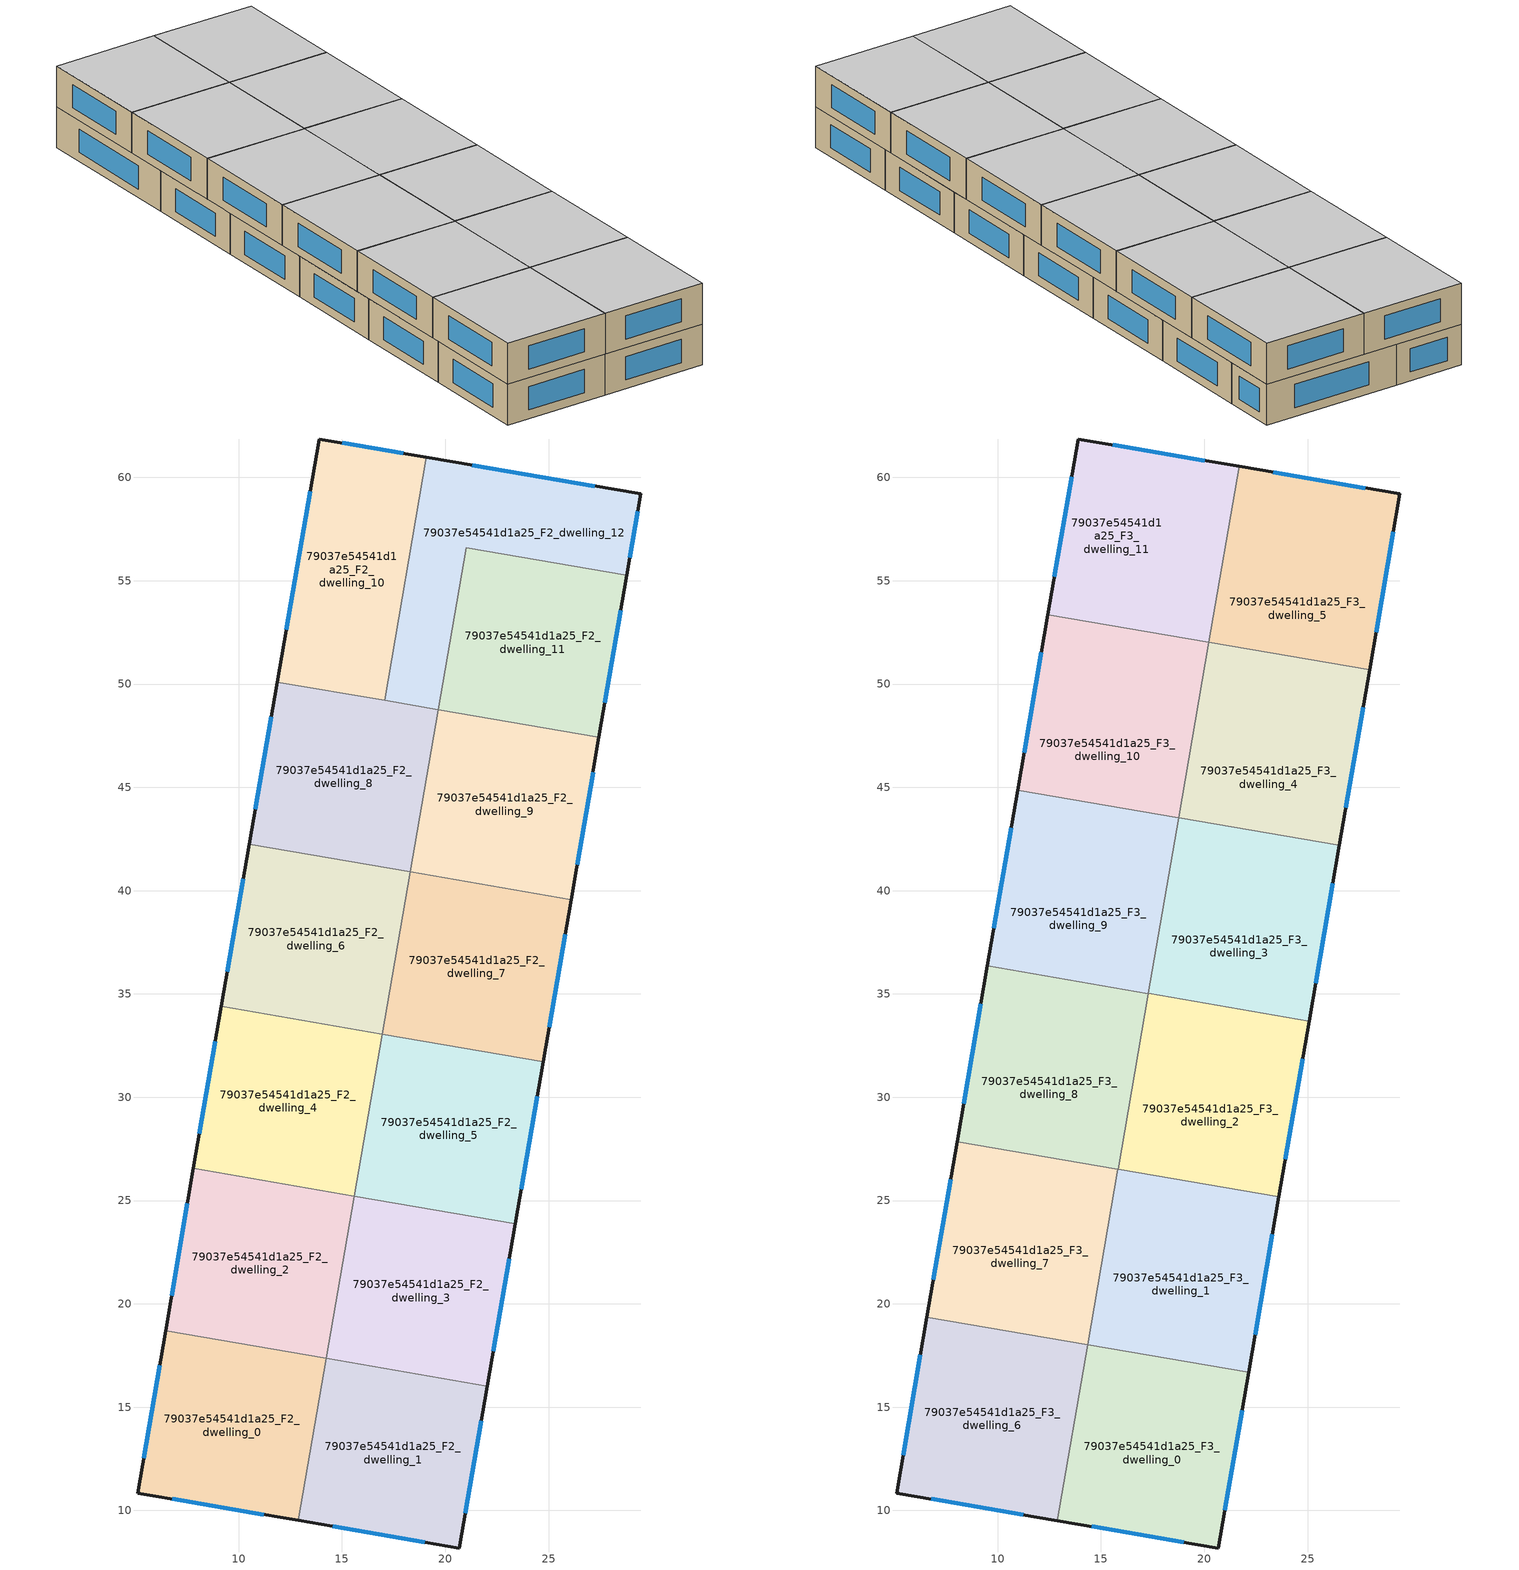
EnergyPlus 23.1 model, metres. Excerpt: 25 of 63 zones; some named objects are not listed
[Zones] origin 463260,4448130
79037e54541d1a25_F2_dwelling_0
 floor to 79037e54541d1a25_F1_dwelling_0 (EU_floor_Construction): 14.24,17.37 12.89,9.52 5.11,10.85 6.46,18.71 z6
 wall outside (EU_wall_Construction): 6.46,18.71 5.11,10.85 12.89,9.52 z6:9
 wall to 79037e54541d1a25_F2_dwelling_1 (EU_wall_Construction): 12.89,9.52 14.24,17.37 z6:9
 wall to 79037e54541d1a25_F2_dwelling_2 (EU_wall_Construction): 14.24,17.37 6.46,18.71 z6:9
 window (EU_Window_Construction): 6.77,10.56 11.22,9.8 / 6.17,17.02 5.4,12.53 z6.64:8.36
 ceiling adiabatic (EU_roof_Construction): 12.89,9.52 14.24,17.37 6.46,18.71 5.11,10.85 z9
79037e54541d1a25_F2_dwelling_1
 floor to 79037e54541d1a25_F1_dwelling_1 (EU_floor_Construction): 22.03,16.02 20.68,8.18 12.89,9.52 14.24,17.37 z6
 wall outside (EU_wall_Construction): 12.89,9.52 20.68,8.18 22.03,16.02 z6:9
 wall to 79037e54541d1a25_F2_dwelling_3 (EU_wall_Construction): 22.03,16.02 14.25,17.36 z6:9
 window (EU_Window_Construction): 14.56,9.23 19.01,8.47 / 20.97,9.86 21.74,14.34 z6.64:8.36
79037e54541d1a25_F2_dwelling_10
 floor to 79037e54541d1a25_F1_dwelling_10 (EU_floor_Construction): 19.09,60.97 17.06,49.21 11.87,50.1 13.89,61.86 z6
 wall outside (EU_wall_Construction): 19.09,60.97 13.89,61.86 11.87,50.1 z6:9
 wall to 79037e54541d1a25_F2_dwelling_12 (EU_wall_Construction): 17.06,49.21 19.09,60.97 z6:9
 wall to 79037e54541d1a25_F2_dwelling_8 (EU_wall_Construction): 11.87,50.1 17.06,49.21 z6:9
 window (EU_Window_Construction): 17.98,61.16 15.01,61.67 / 13.46,59.34 12.3,52.62 z6.64:8.36
 ceiling adiabatic (EU_roof_Construction): 17.06,49.21 17.62,52.47 12.43,53.36 11.87,50.1 z9
79037e54541d1a25_F2_dwelling_11
 floor to 79037e54541d1a25_F1_dwelling_11 (EU_floor_Construction): 28.79,55.26 27.44,47.42 19.65,48.76 21.01,56.61 z6
 wall outside (EU_wall_Construction): 27.44,47.42 28.79,55.26 z6:9
 wall to 79037e54541d1a25_F2_dwelling_12 (EU_wall_Construction): 28.79,55.26 21.01,56.61 19.65,48.76 z6:9
 wall to 79037e54541d1a25_F2_dwelling_9 (EU_wall_Construction): 19.65,48.76 27.44,47.42 z6:9
 window (EU_Window_Construction): 27.73,49.1 28.5,53.58 z6.64:8.36
79037e54541d1a25_F2_dwelling_12
 floor to 79037e54541d1a25_F1_dwelling_12 (EU_floor_Construction): 29.47,59.2 28.79,55.26 21.01,56.61 19.65,48.76 17.06,49.21 19.09,60.97 z6
 wall outside (EU_wall_Construction): 28.79,55.26 29.47,59.2 19.09,60.97 z6:9
 wall to 79037e54541d1a25_F2_dwelling_8 (EU_wall_Construction): 17.06,49.2 19.65,48.76 z6:9
 window (EU_Window_Construction): 27.25,59.58 21.31,60.59 / 28.94,56.11 29.32,58.36 z6.64:8.36
 ceiling adiabatic (EU_roof_Construction): 19.65,48.76 20.22,52.02 17.62,52.47 17.06,49.21 z9
79037e54541d1a25_F2_dwelling_2
 floor to 79037e54541d1a25_F1_dwelling_2 (EU_floor_Construction): 15.6,25.21 14.25,17.36 6.46,18.71 7.81,26.55 z6
 wall outside (EU_wall_Construction): 7.81,26.55 6.46,18.71 z6:9
 wall to 79037e54541d1a25_F2_dwelling_4 (EU_wall_Construction): 15.6,25.21 7.81,26.55 z6:9
 wall to 79037e54541d1a25_F2_dwelling_3 (EU_wall_Construction): 14.25,17.36 15.6,25.21 z6:9
 window (EU_Window_Construction): 7.52,24.87 6.75,20.39 z6.64:8.36
79037e54541d1a25_F2_dwelling_3
 floor to 79037e54541d1a25_F1_dwelling_3 (EU_floor_Construction): 23.38,23.87 22.03,16.02 14.25,17.36 15.6,25.21 z6
 wall outside (EU_wall_Construction): 22.03,16.02 23.38,23.87 z6:9
 wall to 79037e54541d1a25_F2_dwelling_5 (EU_wall_Construction): 23.38,23.87 15.6,25.21 z6:9
 window (EU_Window_Construction): 22.32,17.7 23.09,22.19 z6.64:8.36
79037e54541d1a25_F2_dwelling_4
 floor to 79037e54541d1a25_F1_dwelling_4 (EU_floor_Construction): 16.95,33.06 15.6,25.21 7.81,26.55 9.16,34.4 z6
 wall outside (EU_wall_Construction): 9.16,34.4 7.81,26.55 z6:9
 wall to 79037e54541d1a25_F2_dwelling_6 (EU_wall_Construction): 16.95,33.06 9.16,34.4 z6:9
 wall to 79037e54541d1a25_F2_dwelling_5 (EU_wall_Construction): 15.6,25.21 16.95,33.06 z6:9
 window (EU_Window_Construction): 8.87,32.72 8.1,28.23 z6.64:8.36
79037e54541d1a25_F2_dwelling_5
 floor to 79037e54541d1a25_F1_dwelling_5 (EU_floor_Construction): 24.74,31.72 23.38,23.87 15.6,25.21 16.95,33.06 z6
 wall outside (EU_wall_Construction): 23.38,23.87 24.74,31.72 z6:9
 wall to 79037e54541d1a25_F2_dwelling_7 (EU_wall_Construction): 24.74,31.72 16.95,33.06 z6:9
 window (EU_Window_Construction): 23.67,25.55 24.45,30.04 z6.64:8.36
79037e54541d1a25_F2_dwelling_6
 floor to 79037e54541d1a25_F1_dwelling_6 (EU_floor_Construction): 18.3,40.91 16.95,33.06 9.16,34.4 10.52,42.25 z6
 wall outside (EU_wall_Construction): 10.52,42.25 9.16,34.4 z6:9
 wall to 79037e54541d1a25_F2_dwelling_8 (EU_wall_Construction): 18.3,40.91 10.52,42.25 z6:9
 wall to 79037e54541d1a25_F2_dwelling_7 (EU_wall_Construction): 16.95,33.06 18.3,40.91 z6:9
 window (EU_Window_Construction): 10.23,40.57 9.45,36.08 z6.64:8.36
79037e54541d1a25_F2_dwelling_7
 floor to 79037e54541d1a25_F1_dwelling_7 (EU_floor_Construction): 26.09,39.57 24.74,31.72 16.95,33.06 18.3,40.91 z6
 wall outside (EU_wall_Construction): 24.74,31.72 26.09,39.57 z6:9
 wall to 79037e54541d1a25_F2_dwelling_9 (EU_wall_Construction): 26.09,39.57 18.3,40.91 z6:9
 window (EU_Window_Construction): 25.03,33.4 25.8,37.89 z6.64:8.36
79037e54541d1a25_F2_dwelling_8
 floor to 79037e54541d1a25_F1_dwelling_8 (EU_floor_Construction): 19.65,48.76 18.3,40.91 10.52,42.25 11.87,50.1 z6
 wall outside (EU_wall_Construction): 11.87,50.1 10.52,42.25 z6:9
 wall to 79037e54541d1a25_F2_dwelling_9 (EU_wall_Construction): 18.3,40.91 19.65,48.76 z6:9
 window (EU_Window_Construction): 11.58,48.42 10.81,43.93 z6.64:8.36
79037e54541d1a25_F2_dwelling_9
 floor to 79037e54541d1a25_F1_dwelling_9 (EU_floor_Construction): 27.44,47.42 26.09,39.57 18.3,40.91 19.65,48.76 z6
 wall outside (EU_wall_Construction): 26.09,39.57 27.44,47.42 z6:9
 window (EU_Window_Construction): 26.38,41.25 27.15,45.74 z6.64:8.36
 ceiling adiabatic (EU_roof_Construction): 26.09,39.57 27.44,47.42 19.65,48.76 18.3,40.91 z9
79037e54541d1a25_F3_dwelling_0
 floor to 79037e54541d1a25_F2_dwelling_1 (EU_floor_Construction): 22.03,16.02 20.68,8.18 12.9,9.51 14.25,17.36 z9
 floor to 79037e54541d1a25_F2_dwelling_3 (EU_floor_Construction): 22.15,16.68 22.03,16.02 14.25,17.36 14.36,18.02 z9
 wall outside (EU_wall_Construction): 12.9,9.51 20.68,8.18 22.15,16.68 z9:12
 wall to 79037e54541d1a25_F3_dwelling_1 (EU_wall_Construction): 22.15,16.68 14.36,18.02 z9:12
 wall to 79037e54541d1a25_F3_dwelling_6 (EU_wall_Construction): 14.36,18.01 12.9,9.51 z9:12
 wall to 79037e54541d1a25_F3_dwelling_7 (EU_wall_Construction): 14.36,18.02 14.36,18.01 z9:12
 window (EU_Window_Construction): 21,10 21.83,14.86 / 14.56,9.23 19.01,8.47 z9.64:11.36
 ceiling to 79037e54541d1a25_F4_dwelling_0 (EU_floor_Construction): 20.68,8.18 22.15,16.68 14.36,18.02 12.9,9.51 z12
79037e54541d1a25_F3_dwelling_1
 floor to 79037e54541d1a25_F2_dwelling_3 (EU_floor_Construction): 23.38,23.87 22.15,16.68 14.36,18.02 15.6,25.21 z9
 floor to 79037e54541d1a25_F2_dwelling_5 (EU_floor_Construction): 23.61,25.18 23.38,23.87 15.6,25.21 15.83,26.52 z9
 wall outside (EU_wall_Construction): 22.15,16.68 23.61,25.18 z9:12
 wall to 79037e54541d1a25_F3_dwelling_2 (EU_wall_Construction): 23.61,25.18 15.83,26.53 z9:12
 wall to 79037e54541d1a25_F3_dwelling_7 (EU_wall_Construction): 15.82,26.51 14.36,18.02 z9:12
 wall to 79037e54541d1a25_F3_dwelling_8 (EU_wall_Construction): 15.83,26.53 15.82,26.51 z9:12
 window (EU_Window_Construction): 22.46,18.5 23.3,23.36 z9.64:11.36
 ceiling to 79037e54541d1a25_F4_dwelling_1 (EU_floor_Construction): 22.15,16.68 23.61,25.18 15.83,26.53 14.36,18.02 z12
79037e54541d1a25_F3_dwelling_10
 floor to 79037e54541d1a25_F2_dwelling_8 (EU_floor_Construction): 19.65,48.76 18.75,43.52 10.97,44.86 11.87,50.1 z9
 floor adiabatic (EU_floor_Construction): 20.22,52.02 19.65,48.76 11.87,50.1 12.43,53.37 z9
 wall outside (EU_wall_Construction): 12.43,53.37 10.97,44.86 z9:12
 wall to 79037e54541d1a25_F3_dwelling_11 (EU_wall_Construction): 20.22,52.02 12.43,53.37 z9:12
 wall to 79037e54541d1a25_F3_dwelling_9 (EU_wall_Construction): 10.97,44.86 18.75,43.52 z9:12
 wall to 79037e54541d1a25_F3_dwelling_4 (EU_wall_Construction): 18.75,43.53 20.22,52.02 z9:12
 wall to 79037e54541d1a25_F3_dwelling_3 (EU_wall_Construction): 18.75,43.52 18.75,43.53 z9:12
 window (EU_Window_Construction): 12.12,51.54 11.28,46.68 z9.64:11.36
 ceiling to 79037e54541d1a25_F4_dwelling_10 (EU_floor_Construction): 18.75,43.52 20.22,52.02 12.43,53.37 10.97,44.86 z12
79037e54541d1a25_F3_dwelling_11
 floor to 79037e54541d1a25_F2_dwelling_10 (EU_floor_Construction): 19.09,60.97 17.62,52.47 12.43,53.36 13.89,61.86 z9
 floor to 79037e54541d1a25_F2_dwelling_12 (EU_floor_Construction): 21.68,60.53 20.22,52.02 17.62,52.47 19.09,60.97 z9
 wall outside (EU_wall_Construction): 21.68,60.53 13.89,61.86 12.43,53.37 z9:12
 wall to 79037e54541d1a25_F3_dwelling_5 (EU_wall_Construction): 20.22,52.03 21.68,60.53 z9:12
 wall to 79037e54541d1a25_F3_dwelling_4 (EU_wall_Construction): 20.22,52.02 20.22,52.03 z9:12
 window (EU_Window_Construction): 20.01,60.82 15.56,61.58 / 13.58,60.04 12.74,55.18 z9.64:11.36
 ceiling to 79037e54541d1a25_F4_dwelling_11 (EU_floor_Construction): 20.22,52.02 21.68,60.53 13.89,61.86 12.43,53.37 z12
79037e54541d1a25_F3_dwelling_2
 floor to 79037e54541d1a25_F2_dwelling_5 (EU_floor_Construction): 24.74,31.72 23.61,25.18 15.83,26.52 16.95,33.06 z9
 floor to 79037e54541d1a25_F2_dwelling_7 (EU_floor_Construction): 25.07,33.69 24.74,31.72 16.95,33.06 17.29,35.03 z9
 wall outside (EU_wall_Construction): 23.61,25.18 25.08,33.69 z9:12
 wall to 79037e54541d1a25_F3_dwelling_3 (EU_wall_Construction): 25.08,33.69 17.29,35.03 z9:12
 wall to 79037e54541d1a25_F3_dwelling_8 (EU_wall_Construction): 17.29,35.02 15.83,26.53 z9:12
 wall to 79037e54541d1a25_F3_dwelling_9 (EU_wall_Construction): 17.29,35.03 17.29,35.02 z9:12
 window (EU_Window_Construction): 23.92,27.01 24.76,31.87 z9.64:11.36
 ceiling to 79037e54541d1a25_F4_dwelling_2 (EU_floor_Construction): 23.61,25.18 25.08,33.69 17.29,35.03 15.83,26.53 z12
79037e54541d1a25_F3_dwelling_3
 floor to 79037e54541d1a25_F2_dwelling_7 (EU_floor_Construction): 26.09,39.57 25.07,33.69 17.29,35.03 18.3,40.91 z9
 floor adiabatic (EU_floor_Construction): 26.54,42.19 26.09,39.57 18.3,40.91 18.75,43.53 z9
 wall outside (EU_wall_Construction): 25.08,33.69 26.54,42.19 z9:12
 wall to 79037e54541d1a25_F3_dwelling_4 (EU_wall_Construction): 26.54,42.19 18.75,43.53 z9:12
 wall to 79037e54541d1a25_F3_dwelling_9 (EU_wall_Construction): 18.75,43.52 17.29,35.03 z9:12
 window (EU_Window_Construction): 25.39,35.51 26.23,40.37 z9.64:11.36
 ceiling to 79037e54541d1a25_F4_dwelling_3 (EU_floor_Construction): 25.08,33.69 26.54,42.19 18.75,43.53 17.29,35.03 z12
79037e54541d1a25_F3_dwelling_4
 floor adiabatic (EU_floor_Construction): 27.44,47.42 26.54,42.19 18.75,43.53 19.65,48.76 z9
 floor to 79037e54541d1a25_F2_dwelling_11 (EU_floor_Construction): 28,50.69 27.44,47.42 19.65,48.76 20.22,52.03 z9
 wall outside (EU_wall_Construction): 26.54,42.19 28,50.69 z9:12
 wall to 79037e54541d1a25_F3_dwelling_5 (EU_wall_Construction): 28,50.69 20.22,52.03 z9:12
 window (EU_Window_Construction): 26.85,44.01 27.69,48.87 z9.64:11.36
 ceiling to 79037e54541d1a25_F4_dwelling_4 (EU_floor_Construction): 26.54,42.19 28,50.69 20.22,52.03 18.75,43.53 z12
79037e54541d1a25_F3_dwelling_5
 floor to 79037e54541d1a25_F2_dwelling_11 (EU_floor_Construction): 28.79,55.26 28,50.69 20.22,52.03 21.01,56.61 z9
 floor to 79037e54541d1a25_F2_dwelling_12 (EU_floor_Construction): 29.47,59.2 28.79,55.26 21.01,56.61 21.68,60.53 z9
 wall outside (EU_wall_Construction): 28,50.69 29.47,59.2 21.68,60.53 z9:12
 window (EU_Window_Construction): 27.8,59.49 23.35,60.25 / 28.32,52.52 29.16,57.38 z9.64:11.36
 ceiling to 79037e54541d1a25_F4_dwelling_5 (EU_floor_Construction): 28,50.69 29.47,59.2 21.68,60.53 20.22,52.03 z12
79037e54541d1a25_F3_dwelling_6
 floor to 79037e54541d1a25_F2_dwelling_2 (EU_floor_Construction): 14.36,18.01 14.25,17.36 6.46,18.71 6.57,19.35 z9
 floor adiabatic (EU_floor_Construction): 14.36,18.01 12.9,9.51 5.11,10.85 6.57,19.35 6.46,18.71 14.25,17.36 z9
 wall outside (EU_wall_Construction): 6.57,19.35 5.11,10.85 12.9,9.51 z9:12
 wall to 79037e54541d1a25_F3_dwelling_7 (EU_wall_Construction): 14.36,18.01 6.57,19.35 z9:12
 window (EU_Window_Construction): 6.78,10.56 11.23,9.8 / 6.26,17.53 5.42,12.67 z9.64:11.36
 ceiling to 79037e54541d1a25_F4_dwelling_6 (EU_floor_Construction): 12.9,9.51 14.36,18.01 6.57,19.35 5.11,10.85 z12
79037e54541d1a25_F3_dwelling_7
 floor to 79037e54541d1a25_F2_dwelling_2 (EU_floor_Construction): 15.6,25.21 14.36,18.01 6.57,19.35 7.81,26.55 z9
 floor to 79037e54541d1a25_F2_dwelling_4 (EU_floor_Construction): 15.82,26.51 15.6,25.21 7.81,26.55 8.04,27.86 z9
 wall outside (EU_wall_Construction): 8.04,27.86 6.57,19.35 z9:12
 wall to 79037e54541d1a25_F3_dwelling_8 (EU_wall_Construction): 15.82,26.51 8.04,27.86 z9:12
 window (EU_Window_Construction): 7.72,26.03 6.89,21.17 z9.64:11.36
 ceiling to 79037e54541d1a25_F4_dwelling_7 (EU_floor_Construction): 14.36,18.01 15.82,26.51 8.04,27.86 6.57,19.35 z12
79037e54541d1a25_F3_dwelling_8
 floor to 79037e54541d1a25_F2_dwelling_4 (EU_floor_Construction): 16.95,33.06 15.82,26.51 8.04,27.86 9.16,34.4 z9
 floor to 79037e54541d1a25_F2_dwelling_6 (EU_floor_Construction): 17.29,35.02 16.95,33.06 9.16,34.4 9.5,36.36 z9
 wall outside (EU_wall_Construction): 9.5,36.36 8.04,27.86 z9:12
 wall to 79037e54541d1a25_F3_dwelling_9 (EU_wall_Construction): 17.29,35.02 9.5,36.36 z9:12
 window (EU_Window_Construction): 9.19,34.54 8.35,29.68 z9.64:11.36
 ceiling to 79037e54541d1a25_F4_dwelling_8 (EU_floor_Construction): 15.82,26.51 17.29,35.02 9.5,36.36 8.04,27.86 z12
79037e54541d1a25_F3_dwelling_9
 floor to 79037e54541d1a25_F2_dwelling_6 (EU_floor_Construction): 18.3,40.91 17.29,35.02 9.5,36.36 10.52,42.25 z9
 floor to 79037e54541d1a25_F2_dwelling_8 (EU_floor_Construction): 18.75,43.52 18.3,40.91 10.52,42.25 10.97,44.86 z9
 wall outside (EU_wall_Construction): 10.97,44.86 9.5,36.36 z9:12
 window (EU_Window_Construction): 10.65,43.04 9.81,38.18 z9.64:11.36
 ceiling to 79037e54541d1a25_F4_dwelling_9 (EU_floor_Construction): 17.29,35.02 18.75,43.52 10.97,44.86 9.5,36.36 z12
[Building]
EU S2 Campaign: North Axis=0; Terrain=City; Solar Distribution=FullExterior
[Site:Location]
Yerevan-Zvartnots.Intl.AP: Latitude=40.15; Longitude=44.383; Time Zone=4; Elevation=854
[SizingPeriod:WeatherFileDays]
AnnualSizingPeriod: Begin Month=1; Begin Day of Month=1; End Month=12; End Day of Month=31; Day of Week for Start Day=Monday; Use Weather File Daylight Saving Period=No; Use Weather File Rain and Snow Indicators=No
[MATERIAL]
EU_InternalMass_Material: Roughness=MediumRough; Thickness=0.1; Conductivity=1; Density=1800; Specific Heat=900; Thermal Absorptance=0.9; Solar Absorptance=0.7; Visible Absorptance=0.7
[MATERIAL:NOMASS] Roughness=MediumRough; Thermal Absorptance=0.9; Solar Absorptance=0.7; Visible Absorptance=0.7
Name | Thermal Resistance
EU_wall_NoMass | 1.05043
EU_roof_NoMass | 1.45357
EU_floor_NoMass | 0.478065
[WINDOWMATERIAL:SIMPLEGLAZINGSYSTEM]
EU_Window_SimpleGlazing: UFactor=2.5566; Solar Heat Gain Coefficient=0.75; Visible Transmittance=0.75
[CONSTRUCTION]
EU_wall_Construction: EU_wall_NoMass
EU_roof_Construction: EU_roof_NoMass
EU_floor_Construction: EU_floor_NoMass
EU_Window_Construction: EU_Window_SimpleGlazing
EU_InternalMass_Construction: EU_InternalMass_Material
[ZONE] Type=1; Multiplier=1; Ceiling Height=autocalculate; Floor Area=autocalculate; Part of Total Floor Area=Yes
Name | Volume
79037e54541d1a25_F2_dwelling_0 | 188.755
79037e54541d1a25_F3_dwelling_0 | 204.473
79037e54541d1a25_F2_dwelling_1 | 188.78
79037e54541d1a25_F3_dwelling_1; 79037e54541d1a25_F3_dwelling_2; 79037e54541d1a25_F3_dwelling_3; 79037e54541d1a25_F3_dwelling_4 | 204.492
79037e54541d1a25_F2_dwelling_10 | 188.756
79037e54541d1a25_F3_dwelling_10; 79037e54541d1a25_F3_dwelling_7; 79037e54541d1a25_F3_dwelling_8 | 204.517
79037e54541d1a25_F2_dwelling_11; 79037e54541d1a25_F2_dwelling_7 | 188.739
79037e54541d1a25_F3_dwelling_11 | 204.497
79037e54541d1a25_F2_dwelling_12 | 188.784
79037e54541d1a25_F2_dwelling_2; 79037e54541d1a25_F2_dwelling_6 | 188.762
79037e54541d1a25_F2_dwelling_3 | 188.729
79037e54541d1a25_F2_dwelling_4 | 188.8
79037e54541d1a25_F2_dwelling_5 | 188.752
79037e54541d1a25_F3_dwelling_5 | 204.472
79037e54541d1a25_F3_dwelling_6 | 204.498
79037e54541d1a25_F2_dwelling_8; 79037e54541d1a25_F2_dwelling_9 | 188.776
79037e54541d1a25_F3_dwelling_9 | 204.518
[INTERNALMASS] Construction=EU_InternalMass_Construction
Name | Zone or ZoneList | Surface Area
79037e54541d1a25_F2_dwelling_0_EU_InternalMass | 79037e54541d1a25_F2_dwelling_0 | 62.918
79037e54541d1a25_F2_dwelling_1_EU_InternalMass | 79037e54541d1a25_F2_dwelling_1 | 62.9259
79037e54541d1a25_F2_dwelling_2_EU_InternalMass | 79037e54541d1a25_F2_dwelling_2 | 62.9228
79037e54541d1a25_F2_dwelling_3_EU_InternalMass | 79037e54541d1a25_F2_dwelling_3 | 62.9097
79037e54541d1a25_F2_dwelling_4_EU_InternalMass | 79037e54541d1a25_F2_dwelling_4 | 62.9335
79037e54541d1a25_F2_dwelling_5_EU_InternalMass | 79037e54541d1a25_F2_dwelling_5 | 62.9172
79037e54541d1a25_F2_dwelling_6_EU_InternalMass | 79037e54541d1a25_F2_dwelling_6 | 62.9208
79037e54541d1a25_F2_dwelling_7_EU_InternalMass | 79037e54541d1a25_F2_dwelling_7 | 62.913
79037e54541d1a25_F2_dwelling_8_EU_InternalMass | 79037e54541d1a25_F2_dwelling_8 | 62.9257
79037e54541d1a25_F2_dwelling_9_EU_InternalMass | 79037e54541d1a25_F2_dwelling_9 | 62.925
79037e54541d1a25_F2_dwelling_10_EU_InternalMass | 79037e54541d1a25_F2_dwelling_10 | 62.9169
79037e54541d1a25_F2_dwelling_11_EU_InternalMass | 79037e54541d1a25_F2_dwelling_11 | 62.911
79037e54541d1a25_F2_dwelling_12_EU_InternalMass | 79037e54541d1a25_F2_dwelling_12 | 62.928
79037e54541d1a25_F3_dwelling_0_EU_InternalMass | 79037e54541d1a25_F3_dwelling_0 | 68.1574
79037e54541d1a25_F3_dwelling_1_EU_InternalMass | 79037e54541d1a25_F3_dwelling_1 | 68.164
79037e54541d1a25_F3_dwelling_2_EU_InternalMass | 79037e54541d1a25_F3_dwelling_2 | 68.164
79037e54541d1a25_F3_dwelling_3_EU_InternalMass | 79037e54541d1a25_F3_dwelling_3 | 68.164
79037e54541d1a25_F3_dwelling_4_EU_InternalMass | 79037e54541d1a25_F3_dwelling_4 | 68.164
79037e54541d1a25_F3_dwelling_5_EU_InternalMass | 79037e54541d1a25_F3_dwelling_5 | 68.1574
79037e54541d1a25_F3_dwelling_6_EU_InternalMass | 79037e54541d1a25_F3_dwelling_6 | 68.1659
79037e54541d1a25_F3_dwelling_7_EU_InternalMass | 79037e54541d1a25_F3_dwelling_7 | 68.1725
79037e54541d1a25_F3_dwelling_8_EU_InternalMass | 79037e54541d1a25_F3_dwelling_8 | 68.1725
79037e54541d1a25_F3_dwelling_9_EU_InternalMass | 79037e54541d1a25_F3_dwelling_9 | 68.1725
79037e54541d1a25_F3_dwelling_10_EU_InternalMass | 79037e54541d1a25_F3_dwelling_10 | 68.1725
79037e54541d1a25_F3_dwelling_11_EU_InternalMass | 79037e54541d1a25_F3_dwelling_11 | 68.1659
[OTHEREQUIPMENT] Fuel Type=Electricity; Design Level Calculation Method=Watts/Area; Power per Zone Floor Area=1; Fraction Latent=0; Fraction Radiant=0; Fraction Lost=0; Carbon Dioxide Generation Rate=0; EndUse Subcategory=EU_Step8_InternalGains
Name | Zone or ZoneList or Space or SpaceList | Schedule
EU_Step8_InternalGain_79037e54541d1a25_F2_dwelling_0_f000 | 79037e54541d1a25_F2_dwelling_0 | EU_Step8_GainSchedule_79037e54541d1a25_F2_dwelling_0_f000
EU_Step8_InternalGain_79037e54541d1a25_F2_dwelling_1_f000 | 79037e54541d1a25_F2_dwelling_1 | EU_Step8_GainSchedule_79037e54541d1a25_F2_dwelling_1_f000
EU_Step8_InternalGain_79037e54541d1a25_F2_dwelling_2_f000 | 79037e54541d1a25_F2_dwelling_2 | EU_Step8_GainSchedule_79037e54541d1a25_F2_dwelling_2_f000
EU_Step8_InternalGain_79037e54541d1a25_F2_dwelling_3_f000 | 79037e54541d1a25_F2_dwelling_3 | EU_Step8_GainSchedule_79037e54541d1a25_F2_dwelling_3_f000
EU_Step8_InternalGain_79037e54541d1a25_F2_dwelling_4_f000 | 79037e54541d1a25_F2_dwelling_4 | EU_Step8_GainSchedule_79037e54541d1a25_F2_dwelling_4_f000
EU_Step8_InternalGain_79037e54541d1a25_F2_dwelling_5_f000 | 79037e54541d1a25_F2_dwelling_5 | EU_Step8_GainSchedule_79037e54541d1a25_F2_dwelling_5_f000
EU_Step8_InternalGain_79037e54541d1a25_F2_dwelling_6_f000 | 79037e54541d1a25_F2_dwelling_6 | EU_Step8_GainSchedule_79037e54541d1a25_F2_dwelling_6_f000
EU_Step8_InternalGain_79037e54541d1a25_F2_dwelling_7_f000 | 79037e54541d1a25_F2_dwelling_7 | EU_Step8_GainSchedule_79037e54541d1a25_F2_dwelling_7_f000
EU_Step8_InternalGain_79037e54541d1a25_F2_dwelling_8_f000 | 79037e54541d1a25_F2_dwelling_8 | EU_Step8_GainSchedule_79037e54541d1a25_F2_dwelling_8_f000
EU_Step8_InternalGain_79037e54541d1a25_F2_dwelling_9_f000 | 79037e54541d1a25_F2_dwelling_9 | EU_Step8_GainSchedule_79037e54541d1a25_F2_dwelling_9_f000
EU_Step8_InternalGain_79037e54541d1a25_F2_dwelling_10_f000 | 79037e54541d1a25_F2_dwelling_10 | EU_Step8_GainSchedule_79037e54541d1a25_F2_dwelling_10_f000
EU_Step8_InternalGain_79037e54541d1a25_F2_dwelling_11_f000 | 79037e54541d1a25_F2_dwelling_11 | EU_Step8_GainSchedule_79037e54541d1a25_F2_dwelling_11_f000
EU_Step8_InternalGain_79037e54541d1a25_F2_dwelling_12_f000 | 79037e54541d1a25_F2_dwelling_12 | EU_Step8_GainSchedule_79037e54541d1a25_F2_dwelling_12_f000
EU_Step8_InternalGain_79037e54541d1a25_F3_dwelling_0_f000 | 79037e54541d1a25_F3_dwelling_0 | EU_Step8_GainSchedule_79037e54541d1a25_F3_dwelling_0_f000
EU_Step8_InternalGain_79037e54541d1a25_F3_dwelling_1_f000 | 79037e54541d1a25_F3_dwelling_1 | EU_Step8_GainSchedule_79037e54541d1a25_F3_dwelling_1_f000
EU_Step8_InternalGain_79037e54541d1a25_F3_dwelling_2_f000 | 79037e54541d1a25_F3_dwelling_2 | EU_Step8_GainSchedule_79037e54541d1a25_F3_dwelling_2_f000
EU_Step8_InternalGain_79037e54541d1a25_F3_dwelling_3_f000 | 79037e54541d1a25_F3_dwelling_3 | EU_Step8_GainSchedule_79037e54541d1a25_F3_dwelling_3_f000
EU_Step8_InternalGain_79037e54541d1a25_F3_dwelling_4_f000 | 79037e54541d1a25_F3_dwelling_4 | EU_Step8_GainSchedule_79037e54541d1a25_F3_dwelling_4_f000
EU_Step8_InternalGain_79037e54541d1a25_F3_dwelling_5_f000 | 79037e54541d1a25_F3_dwelling_5 | EU_Step8_GainSchedule_79037e54541d1a25_F3_dwelling_5_f000
EU_Step8_InternalGain_79037e54541d1a25_F3_dwelling_6_f000 | 79037e54541d1a25_F3_dwelling_6 | EU_Step8_GainSchedule_79037e54541d1a25_F3_dwelling_6_f000
EU_Step8_InternalGain_79037e54541d1a25_F3_dwelling_7_f000 | 79037e54541d1a25_F3_dwelling_7 | EU_Step8_GainSchedule_79037e54541d1a25_F3_dwelling_7_f000
EU_Step8_InternalGain_79037e54541d1a25_F3_dwelling_8_f000 | 79037e54541d1a25_F3_dwelling_8 | EU_Step8_GainSchedule_79037e54541d1a25_F3_dwelling_8_f000
EU_Step8_InternalGain_79037e54541d1a25_F3_dwelling_9_f000 | 79037e54541d1a25_F3_dwelling_9 | EU_Step8_GainSchedule_79037e54541d1a25_F3_dwelling_9_f000
EU_Step8_InternalGain_79037e54541d1a25_F3_dwelling_10_f000 | 79037e54541d1a25_F3_dwelling_10 | EU_Step8_GainSchedule_79037e54541d1a25_F3_dwelling_10_f000
EU_Step8_InternalGain_79037e54541d1a25_F3_dwelling_11_f000 | 79037e54541d1a25_F3_dwelling_11 | EU_Step8_GainSchedule_79037e54541d1a25_F3_dwelling_11_f000
[ZONEVENTILATION:DESIGNFLOWRATE] Schedule=EU_AlwaysOn; Design Flow Rate Calculation Method=AirChanges/Hour; Air Changes per Hour=0.557805; Ventilation Type=Natural; Fan Pressure Rise=0; Fan Total Efficiency=1; Constant Term Coefficient=1; Temperature Term Coefficient=0; Velocity Term Coefficient=0; Velocity Squared Term Coefficient=0; Minimum Indoor Temperature=-100; Maximum Indoor Temperature=100; Delta Temperature=-100; Minimum Outdoor Temperature=-100; Maximum Outdoor Temperature=100; Maximum Wind Speed=40
Name | Zone or ZoneList or Space or SpaceList
EU_ConstantAir_79037e54541d1a25_F2_dwelling_0 | 79037e54541d1a25_F2_dwelling_0
EU_ConstantAir_79037e54541d1a25_F2_dwelling_1 | 79037e54541d1a25_F2_dwelling_1
EU_ConstantAir_79037e54541d1a25_F2_dwelling_2 | 79037e54541d1a25_F2_dwelling_2
EU_ConstantAir_79037e54541d1a25_F2_dwelling_3 | 79037e54541d1a25_F2_dwelling_3
EU_ConstantAir_79037e54541d1a25_F2_dwelling_4 | 79037e54541d1a25_F2_dwelling_4
EU_ConstantAir_79037e54541d1a25_F2_dwelling_5 | 79037e54541d1a25_F2_dwelling_5
EU_ConstantAir_79037e54541d1a25_F2_dwelling_6 | 79037e54541d1a25_F2_dwelling_6
EU_ConstantAir_79037e54541d1a25_F2_dwelling_7 | 79037e54541d1a25_F2_dwelling_7
EU_ConstantAir_79037e54541d1a25_F2_dwelling_8 | 79037e54541d1a25_F2_dwelling_8
EU_ConstantAir_79037e54541d1a25_F2_dwelling_9 | 79037e54541d1a25_F2_dwelling_9
EU_ConstantAir_79037e54541d1a25_F2_dwelling_10 | 79037e54541d1a25_F2_dwelling_10
EU_ConstantAir_79037e54541d1a25_F2_dwelling_11 | 79037e54541d1a25_F2_dwelling_11
EU_ConstantAir_79037e54541d1a25_F2_dwelling_12 | 79037e54541d1a25_F2_dwelling_12
EU_ConstantAir_79037e54541d1a25_F3_dwelling_0 | 79037e54541d1a25_F3_dwelling_0
EU_ConstantAir_79037e54541d1a25_F3_dwelling_1 | 79037e54541d1a25_F3_dwelling_1
EU_ConstantAir_79037e54541d1a25_F3_dwelling_2 | 79037e54541d1a25_F3_dwelling_2
EU_ConstantAir_79037e54541d1a25_F3_dwelling_3 | 79037e54541d1a25_F3_dwelling_3
EU_ConstantAir_79037e54541d1a25_F3_dwelling_4 | 79037e54541d1a25_F3_dwelling_4
EU_ConstantAir_79037e54541d1a25_F3_dwelling_5 | 79037e54541d1a25_F3_dwelling_5
EU_ConstantAir_79037e54541d1a25_F3_dwelling_6 | 79037e54541d1a25_F3_dwelling_6
EU_ConstantAir_79037e54541d1a25_F3_dwelling_7 | 79037e54541d1a25_F3_dwelling_7
EU_ConstantAir_79037e54541d1a25_F3_dwelling_8 | 79037e54541d1a25_F3_dwelling_8
EU_ConstantAir_79037e54541d1a25_F3_dwelling_9 | 79037e54541d1a25_F3_dwelling_9
EU_ConstantAir_79037e54541d1a25_F3_dwelling_10 | 79037e54541d1a25_F3_dwelling_10
EU_ConstantAir_79037e54541d1a25_F3_dwelling_11 | 79037e54541d1a25_F3_dwelling_11
[HVACTEMPLATE:ZONE:IDEALLOADSAIRSYSTEM] System Availability Schedule=EU_AlwaysOn; Maximum Heating Supply Air Temperature=50; Minimum Cooling Supply Air Temperature=13; Maximum Heating Supply Air Humidity Ratio=0.0156; Minimum Cooling Supply Air Humidity Ratio=0.0077; Heating Limit=NoLimit; Cooling Limit=NoLimit; Heating Availability Schedule=EU_AlwaysOn; Cooling Availability Schedule=EU_CoolingOff; Dehumidification Control Type=ConstantSensibleHeatRatio; Cooling Sensible Heat Ratio=0.7; Dehumidification Setpoint=60; Humidification Control Type=None; Humidification Setpoint=30; Outdoor Air Method=None; Outdoor Air Flow Rate per Person=0.00944; Outdoor Air Flow Rate per Zone Floor Area=0; Outdoor Air Flow Rate per Zone=0; Demand Controlled Ventilation Type=None; Outdoor Air Economizer Type=NoEconomizer; Heat Recovery Type=None; Sensible Heat Recovery Effectiveness=0.7; Latent Heat Recovery Effectiveness=0.65
Name | Template Thermostat
79037e54541d1a25_F2_dwelling_0 | EU_HeatOnly_79037e54541d1a25_F2_dwelling_0
79037e54541d1a25_F2_dwelling_1 | EU_HeatOnly_79037e54541d1a25_F2_dwelling_1
79037e54541d1a25_F2_dwelling_2 | EU_HeatOnly_79037e54541d1a25_F2_dwelling_2
79037e54541d1a25_F2_dwelling_3 | EU_HeatOnly_79037e54541d1a25_F2_dwelling_3
79037e54541d1a25_F2_dwelling_4 | EU_HeatOnly_79037e54541d1a25_F2_dwelling_4
79037e54541d1a25_F2_dwelling_5 | EU_HeatOnly_79037e54541d1a25_F2_dwelling_5
79037e54541d1a25_F2_dwelling_6 | EU_HeatOnly_79037e54541d1a25_F2_dwelling_6
79037e54541d1a25_F2_dwelling_7 | EU_HeatOnly_79037e54541d1a25_F2_dwelling_7
79037e54541d1a25_F2_dwelling_8 | EU_HeatOnly_79037e54541d1a25_F2_dwelling_8
79037e54541d1a25_F2_dwelling_9 | EU_HeatOnly_79037e54541d1a25_F2_dwelling_9
79037e54541d1a25_F2_dwelling_10 | EU_HeatOnly_79037e54541d1a25_F2_dwelling_10
79037e54541d1a25_F2_dwelling_11 | EU_HeatOnly_79037e54541d1a25_F2_dwelling_11
79037e54541d1a25_F2_dwelling_12 | EU_HeatOnly_79037e54541d1a25_F2_dwelling_12
79037e54541d1a25_F3_dwelling_0 | EU_HeatOnly_79037e54541d1a25_F3_dwelling_0
79037e54541d1a25_F3_dwelling_1 | EU_HeatOnly_79037e54541d1a25_F3_dwelling_1
79037e54541d1a25_F3_dwelling_2 | EU_HeatOnly_79037e54541d1a25_F3_dwelling_2
79037e54541d1a25_F3_dwelling_3 | EU_HeatOnly_79037e54541d1a25_F3_dwelling_3
79037e54541d1a25_F3_dwelling_4 | EU_HeatOnly_79037e54541d1a25_F3_dwelling_4
79037e54541d1a25_F3_dwelling_5 | EU_HeatOnly_79037e54541d1a25_F3_dwelling_5
79037e54541d1a25_F3_dwelling_6 | EU_HeatOnly_79037e54541d1a25_F3_dwelling_6
79037e54541d1a25_F3_dwelling_7 | EU_HeatOnly_79037e54541d1a25_F3_dwelling_7
79037e54541d1a25_F3_dwelling_8 | EU_HeatOnly_79037e54541d1a25_F3_dwelling_8
79037e54541d1a25_F3_dwelling_9 | EU_HeatOnly_79037e54541d1a25_F3_dwelling_9
79037e54541d1a25_F3_dwelling_10 | EU_HeatOnly_79037e54541d1a25_F3_dwelling_10
79037e54541d1a25_F3_dwelling_11 | EU_HeatOnly_79037e54541d1a25_F3_dwelling_11
[SIZING:ZONE] Zone Cooling Design Supply Air Temperature Input Method=SupplyAirTemperature; Zone Cooling Design Supply Air Temperature=13; Zone Heating Design Supply Air Temperature Input Method=SupplyAirTemperature; Zone Heating Design Supply Air Temperature=50; Zone Cooling Design Supply Air Humidity Ratio=0.008; Zone Heating Design Supply Air Humidity Ratio=0.008; Cooling Design Air Flow Method=DesignDay; Cooling Design Air Flow Rate=0; Cooling Minimum Air Flow per Zone Floor Area=0.000762; Cooling Minimum Air Flow=0; Cooling Minimum Air Flow Fraction=0.2; Heating Design Air Flow Method=DesignDay; Heating Design Air Flow Rate=0; Heating Maximum Air Flow per Zone Floor Area=0.002032; Heating Maximum Air Flow=0.141576; Heating Maximum Air Flow Fraction=0.3; Account for Dedicated Outdoor Air System=No; Dedicated Outdoor Air System Control Strategy=NeutralSupplyAir; Dedicated Outdoor Air Low Setpoint Temperature for Design=autosize; Dedicated Outdoor Air High Setpoint Temperature for Design=autosize; Zone Load Sizing Method=Sensible Load Only No Latent Load; Zone Latent Cooling Design Supply Air Humidity Ratio Input Method=HumidityRatioDifference; Zone Cooling Design Supply Air Humidity Ratio Difference=0.005; Zone Latent Heating Design Supply Air Humidity Ratio Input Method=HumidityRatioDifference; Zone Humidification Design Supply Air Humidity Ratio Difference=0.005
79037e54541d1a25_F2_dwelling_0; 79037e54541d1a25_F2_dwelling_1; 79037e54541d1a25_F2_dwelling_2; 79037e54541d1a25_F2_dwelling_3; 79037e54541d1a25_F2_dwelling_4; 79037e54541d1a25_F2_dwelling_5; 79037e54541d1a25_F2_dwelling_6; 79037e54541d1a25_F2_dwelling_7; 79037e54541d1a25_F2_dwelling_8; 79037e54541d1a25_F2_dwelling_9; 79037e54541d1a25_F2_dwelling_10; 79037e54541d1a25_F2_dwelling_11; 79037e54541d1a25_F2_dwelling_12; 79037e54541d1a25_F3_dwelling_0; 79037e54541d1a25_F3_dwelling_1; 79037e54541d1a25_F3_dwelling_2; 79037e54541d1a25_F3_dwelling_3; 79037e54541d1a25_F3_dwelling_4; 79037e54541d1a25_F3_dwelling_5; 79037e54541d1a25_F3_dwelling_6; 79037e54541d1a25_F3_dwelling_7; 79037e54541d1a25_F3_dwelling_8; 79037e54541d1a25_F3_dwelling_9; 79037e54541d1a25_F3_dwelling_10; 79037e54541d1a25_F3_dwelling_11
[SCHEDULE:CONSTANT]
Name | Hourly Value
EU_AlwaysOn | 1
EU_CoolingOff | 0
[SCHEDULE:FILE] Column Number=1; Rows to Skip at Top=0; Number of Hours of Data=8760; Column Separator=Comma; Interpolate to Timestep=No; Minutes per Item=60; Adjust Schedule for Daylight Savings=Yes
Name | File
EU_Step8_GainSchedule_79037e54541d1a25_F2_dwelling_0_f000 | ../../schedules/79037e54541d1a25/79037e54541d1a25_F2_dwelling_0_f000_gain.csv
EU_Step8_GainSchedule_79037e54541d1a25_F2_dwelling_1_f000 | ../../schedules/79037e54541d1a25/79037e54541d1a25_F2_dwelling_1_f000_gain.csv
EU_Step8_GainSchedule_79037e54541d1a25_F2_dwelling_2_f000 | ../../schedules/79037e54541d1a25/79037e54541d1a25_F2_dwelling_2_f000_gain.csv
EU_Step8_GainSchedule_79037e54541d1a25_F2_dwelling_3_f000 | ../../schedules/79037e54541d1a25/79037e54541d1a25_F2_dwelling_3_f000_gain.csv
EU_Step8_GainSchedule_79037e54541d1a25_F2_dwelling_4_f000 | ../../schedules/79037e54541d1a25/79037e54541d1a25_F2_dwelling_4_f000_gain.csv
EU_Step8_GainSchedule_79037e54541d1a25_F2_dwelling_5_f000 | ../../schedules/79037e54541d1a25/79037e54541d1a25_F2_dwelling_5_f000_gain.csv
EU_Step8_GainSchedule_79037e54541d1a25_F2_dwelling_6_f000 | ../../schedules/79037e54541d1a25/79037e54541d1a25_F2_dwelling_6_f000_gain.csv
EU_Step8_GainSchedule_79037e54541d1a25_F2_dwelling_7_f000 | ../../schedules/79037e54541d1a25/79037e54541d1a25_F2_dwelling_7_f000_gain.csv
EU_Step8_GainSchedule_79037e54541d1a25_F2_dwelling_8_f000 | ../../schedules/79037e54541d1a25/79037e54541d1a25_F2_dwelling_8_f000_gain.csv
EU_Step8_GainSchedule_79037e54541d1a25_F2_dwelling_9_f000 | ../../schedules/79037e54541d1a25/79037e54541d1a25_F2_dwelling_9_f000_gain.csv
EU_Step8_GainSchedule_79037e54541d1a25_F2_dwelling_10_f000 | ../../schedules/79037e54541d1a25/79037e54541d1a25_F2_dwelling_10_f000_gain.csv
EU_Step8_GainSchedule_79037e54541d1a25_F2_dwelling_11_f000 | ../../schedules/79037e54541d1a25/79037e54541d1a25_F2_dwelling_11_f000_gain.csv
EU_Step8_GainSchedule_79037e54541d1a25_F2_dwelling_12_f000 | ../../schedules/79037e54541d1a25/79037e54541d1a25_F2_dwelling_12_f000_gain.csv
EU_Step8_GainSchedule_79037e54541d1a25_F3_dwelling_0_f000 | ../../schedules/79037e54541d1a25/79037e54541d1a25_F3_dwelling_0_f000_gain.csv
EU_Step8_GainSchedule_79037e54541d1a25_F3_dwelling_1_f000 | ../../schedules/79037e54541d1a25/79037e54541d1a25_F3_dwelling_1_f000_gain.csv
EU_Step8_GainSchedule_79037e54541d1a25_F3_dwelling_2_f000 | ../../schedules/79037e54541d1a25/79037e54541d1a25_F3_dwelling_2_f000_gain.csv
EU_Step8_GainSchedule_79037e54541d1a25_F3_dwelling_3_f000 | ../../schedules/79037e54541d1a25/79037e54541d1a25_F3_dwelling_3_f000_gain.csv
EU_Step8_GainSchedule_79037e54541d1a25_F3_dwelling_4_f000 | ../../schedules/79037e54541d1a25/79037e54541d1a25_F3_dwelling_4_f000_gain.csv
EU_Step8_GainSchedule_79037e54541d1a25_F3_dwelling_5_f000 | ../../schedules/79037e54541d1a25/79037e54541d1a25_F3_dwelling_5_f000_gain.csv
EU_Step8_GainSchedule_79037e54541d1a25_F3_dwelling_6_f000 | ../../schedules/79037e54541d1a25/79037e54541d1a25_F3_dwelling_6_f000_gain.csv
EU_Step8_GainSchedule_79037e54541d1a25_F3_dwelling_7_f000 | ../../schedules/79037e54541d1a25/79037e54541d1a25_F3_dwelling_7_f000_gain.csv
EU_Step8_GainSchedule_79037e54541d1a25_F3_dwelling_8_f000 | ../../schedules/79037e54541d1a25/79037e54541d1a25_F3_dwelling_8_f000_gain.csv
EU_Step8_GainSchedule_79037e54541d1a25_F3_dwelling_9_f000 | ../../schedules/79037e54541d1a25/79037e54541d1a25_F3_dwelling_9_f000_gain.csv
EU_Step8_GainSchedule_79037e54541d1a25_F3_dwelling_10_f000 | ../../schedules/79037e54541d1a25/79037e54541d1a25_F3_dwelling_10_f000_gain.csv
EU_Step8_GainSchedule_79037e54541d1a25_F3_dwelling_11_f000 | ../../schedules/79037e54541d1a25/79037e54541d1a25_F3_dwelling_11_f000_gain.csv
